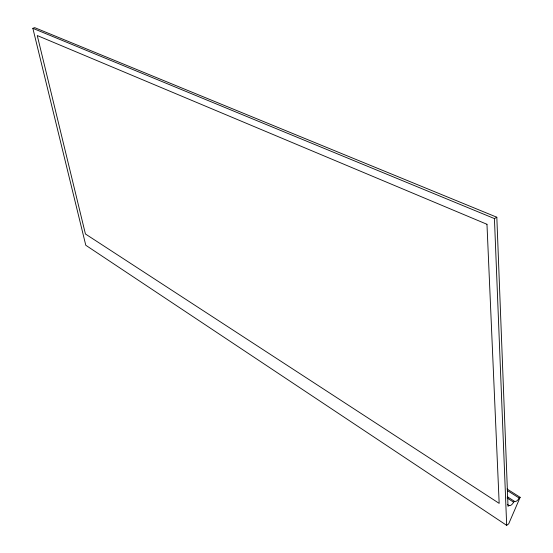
<?xml version="1.0" encoding="UTF-8"?>
<svg xmlns="http://www.w3.org/2000/svg" width="553" height="553" viewBox="0 0 553 553"><rect width="100%" height="100%" fill="white"/><g stroke="black" fill="none" stroke-linecap="round" stroke-linejoin="round"><path stroke-width="0.83" d="M520.145 497.306L508.691 523.836L506.679 525.35L85.784 245.262L32.855 28.314L34.708 27.65L496.822 217.225L508.013 506.292L509.03 505.539A4.521 2.35 -59 0 0 513.592 502.159L514.608 501.412A4.507 2.336 -59.2 0 0 519.136 498.046L520.145 497.306L507.032 488.983M32.855 28.314L494.43 218.58L496.822 217.225M507.488 490.642L519.136 498.046M507.336 496.753L514.608 501.412M507.06 497.963L513.592 502.159M507.585 504.606L509.03 505.539M494.43 218.58L506.679 525.35M486.972 224.29L37.258 35.537L85.432 233.981L499.172 503.375L486.972 224.29"/></g></svg>
